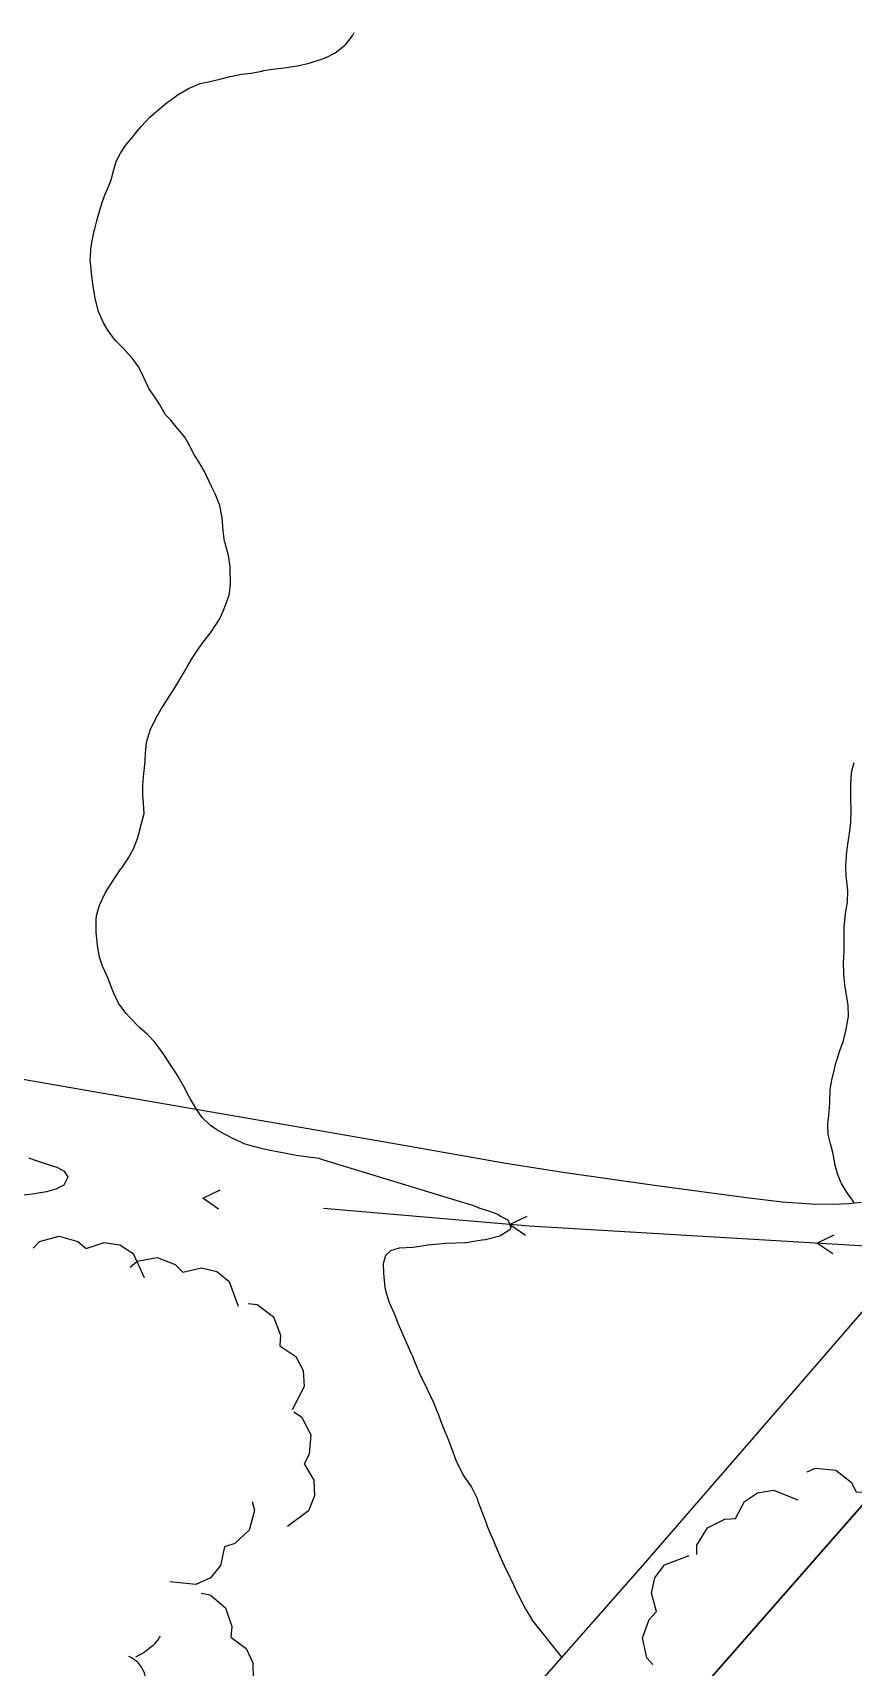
# Model space of a CAD drawing. Extents: x 483350 to 484165, y 4631134 to 4631561.
# Drawn here: x 483831.5 to 483863.5, y 4631381.8 to 4631445.6 of the extents above; entities that cross this region are included whole.
import ezdxf

# ---------------------------------------------------------------- set-up
doc = ezdxf.new("R2010")
doc.units = 0
doc.header["$MEASUREMENT"] = 0
doc.layers.add('1000_corbes', color=35, linetype='Continuous', plot=False)
doc.layers.add('_POUM POLIGON', color=5, linetype='Continuous', lineweight=30)
for name, color, linetype in [('camins', 252, 'Continuous'), ('hidrografia', 165, 'Continuous'), ('illes', 252, 'Continuous'), ('parcel.les', 252, 'Continuous'), ('voreres', 252, 'Continuous')]:
    doc.layers.add(name, color=color, linetype=linetype)
doc.layers.add('vegetació_ boscos', color=7, linetype='Continuous', true_color=0x8bb078)

msp = doc.modelspace()

# ---------------------------------------------------------------- linework, layer by layer
at = {"layer": '1000_corbes', "flags": 128}
for points in [[(483842.97, 4631444.596), (483842.98, 4631444.6), (483843.325, 4631444.782), (483843.698, 4631445.062), (483843.721, 4631445.082), (483844.002, 4631445.448), (483844.068, 4631445.577)], [(483842.97, 4631444.596), (483842.98, 4631444.6), (483843.325, 4631444.782), (483843.698, 4631445.062), (483843.721, 4631445.082), (483844.002, 4631445.448), (483844.068, 4631445.577)], [(483838.491, 4631427.9), (483838.231, 4631428.455), (483838.2, 4631428.518), (483838.009, 4631428.835), (483837.846, 4631429.1), (483837.681, 4631429.416), (483837.652, 4631429.476), (483837.464, 4631429.791), (483837.206, 4631430.11), (483837.13, 4631430.2), (483836.923, 4631430.456), (483836.712, 4631430.673), (483836.696, 4631430.698), (483836.496, 4631431.053), (483836.317, 4631431.344), (483836.286, 4631431.387), (483836.066, 4631431.699), (483835.865, 4631432.124), (483835.844, 4631432.176), (483835.673, 4631432.521), (483835.434, 4631432.859), (483835.395, 4631432.908), (483835.074, 4631433.257), (483834.792, 4631433.545), (483834.704, 4631433.641), (483834.467, 4631433.967), (483834.313, 4631434.232), (483834.128, 4631434.625), (483834.1, 4631434.701), (483833.976, 4631435.198), (483833.894, 4631435.692), (483833.884, 4631435.765), (483833.836, 4631436.204), (483833.785, 4631436.734), (483833.788, 4631436.815), (483833.811, 4631437.131), (483833.856, 4631437.446), (483833.935, 4631437.842), (483833.957, 4631437.923), (483834.039, 4631438.236), (483834.144, 4631438.612), (483834.244, 4631438.95), (483834.358, 4631439.265), (483834.491, 4631439.571), (483834.592, 4631439.832), (483834.686, 4631440.176), (483834.798, 4631440.54), (483834.958, 4631440.87), (483835.16, 4631441.169), (483835.475, 4631441.558), (483835.557, 4631441.657), (483835.774, 4631441.919), (483836.108, 4631442.273), (483836.193, 4631442.346), (483836.47, 4631442.582), (483836.791, 4631442.852), (483836.854, 4631442.901), (483837.212, 4631443.152), (483837.609, 4631443.389), (483838.069, 4631443.583), (483838.143, 4631443.603), (483838.511, 4631443.68), (483838.939, 4631443.782), (483839.233, 4631443.854), (483839.308, 4631443.872), (483839.678, 4631443.942), (483840.057, 4631443.989), (483840.468, 4631444.069), (483840.553, 4631444.086), (483840.896, 4631444.141), (483841.339, 4631444.194), (483841.775, 4631444.256), (483841.855, 4631444.27), (483842.311, 4631444.379), (483842.836, 4631444.544), (483842.97, 4631444.596)], [(483838.491, 4631427.9), (483838.231, 4631428.455), (483838.2, 4631428.518), (483838.009, 4631428.835), (483837.846, 4631429.1), (483837.681, 4631429.416), (483837.652, 4631429.476), (483837.464, 4631429.791), (483837.206, 4631430.11), (483837.13, 4631430.2), (483836.923, 4631430.456), (483836.712, 4631430.673), (483836.696, 4631430.698), (483836.496, 4631431.053), (483836.317, 4631431.344), (483836.286, 4631431.387), (483836.066, 4631431.699), (483835.865, 4631432.124), (483835.844, 4631432.176), (483835.673, 4631432.521), (483835.434, 4631432.859), (483835.395, 4631432.908), (483835.074, 4631433.257), (483834.792, 4631433.545), (483834.704, 4631433.641), (483834.467, 4631433.967), (483834.313, 4631434.232), (483834.128, 4631434.625), (483834.1, 4631434.701), (483833.976, 4631435.198), (483833.894, 4631435.692), (483833.884, 4631435.765), (483833.836, 4631436.204), (483833.785, 4631436.734), (483833.788, 4631436.815), (483833.811, 4631437.131), (483833.856, 4631437.446), (483833.935, 4631437.842), (483833.957, 4631437.923), (483834.039, 4631438.236), (483834.144, 4631438.612), (483834.244, 4631438.95), (483834.358, 4631439.265), (483834.491, 4631439.571), (483834.592, 4631439.832), (483834.686, 4631440.176), (483834.798, 4631440.54), (483834.958, 4631440.87), (483835.16, 4631441.169), (483835.475, 4631441.558), (483835.557, 4631441.657), (483835.774, 4631441.919), (483836.108, 4631442.273), (483836.193, 4631442.346), (483836.47, 4631442.582), (483836.791, 4631442.852), (483836.854, 4631442.901), (483837.212, 4631443.152), (483837.609, 4631443.389), (483838.069, 4631443.583), (483838.143, 4631443.603), (483838.511, 4631443.68), (483838.939, 4631443.782), (483839.233, 4631443.854), (483839.308, 4631443.872), (483839.678, 4631443.942), (483840.057, 4631443.989), (483840.468, 4631444.069), (483840.553, 4631444.086), (483840.896, 4631444.141), (483841.339, 4631444.194), (483841.775, 4631444.256), (483841.855, 4631444.27), (483842.311, 4631444.379), (483842.836, 4631444.544), (483842.97, 4631444.596)], [(483842.712, 4631401.673), (483842.186, 4631401.735), (483841.802, 4631401.79), (483841.748, 4631401.801), (483841.412, 4631401.867), (483841.071, 4631401.932), (483840.798, 4631401.987), (483840.501, 4631402.055), (483840.002, 4631402.179), (483839.818, 4631402.231), (483839.367, 4631402.438), (483839.042, 4631402.607), (483838.99, 4631402.635), (483838.719, 4631402.793), (483838.472, 4631402.964), (483838.176, 4631403.247), (483838.137, 4631403.293), (483837.922, 4631403.599), (483837.694, 4631403.985), (483837.627, 4631404.102), (483837.429, 4631404.479), (483837.185, 4631404.909), (483837.114, 4631405.018), (483836.935, 4631405.282), (483836.673, 4631405.688), (483836.553, 4631405.863), (483836.276, 4631406.242), (483836.057, 4631406.471), (483836.009, 4631406.514), (483835.705, 4631406.788), (483835.334, 4631407.162), (483835.173, 4631407.339), (483834.885, 4631407.728), (483834.687, 4631408.148), (483834.615, 4631408.337), (483834.486, 4631408.696), (483834.282, 4631409.121), (483834.26, 4631409.174), (483834.146, 4631409.523), (483834.068, 4631409.986), (483834.056, 4631410.119), (483834.011, 4631410.482), (483834.01, 4631410.997), (483834.028, 4631411.134), (483834.141, 4631411.547), (483834.368, 4631412.017), (483834.445, 4631412.156), (483834.618, 4631412.441), (483834.787, 4631412.698), (483834.979, 4631412.964), (483835.02, 4631413.022), (483835.276, 4631413.399), (483835.47, 4631413.749), (483835.499, 4631413.811), (483835.619, 4631414.15), (483835.699, 4631414.442), (483835.78, 4631414.742), (483835.88, 4631415.121), (483835.841, 4631415.718), (483835.836, 4631415.788), (483835.837, 4631416.225), (483835.871, 4631416.696), (483835.878, 4631416.775), (483835.918, 4631417.178), (483835.932, 4631417.493), (483835.969, 4631417.869), (483835.984, 4631417.939), (483836.114, 4631418.377), (483836.365, 4631418.883), (483836.404, 4631418.95), (483836.564, 4631419.22), (483836.751, 4631419.518), (483836.944, 4631419.825), (483836.982, 4631419.885), (483837.194, 4631420.225), (483837.514, 4631420.771), (483837.555, 4631420.844), (483837.735, 4631421.151), (483837.934, 4631421.453), (483838.189, 4631421.811), (483838.234, 4631421.87), (483838.506, 4631422.217), (483838.79, 4631422.661), (483838.827, 4631422.729), (483838.963, 4631423.011), (483839.099, 4631423.354), (483839.192, 4631423.642), (483839.206, 4631423.712), (483839.251, 4631424.078), (483839.24, 4631424.658), (483839.233, 4631424.74), (483839.17, 4631425.181), (483839.036, 4631425.663), (483839.015, 4631425.733), (483838.96, 4631426.146), (483838.924, 4631426.671), (483838.915, 4631426.736), (483838.833, 4631427.135), (483838.679, 4631427.526), (483838.652, 4631427.591), (483838.491, 4631427.9)], [(483842.712, 4631401.673), (483842.186, 4631401.735), (483841.802, 4631401.79), (483841.748, 4631401.801), (483841.412, 4631401.867), (483841.071, 4631401.932), (483840.798, 4631401.987), (483840.501, 4631402.055), (483840.002, 4631402.179), (483839.818, 4631402.231), (483839.367, 4631402.438), (483839.042, 4631402.607), (483838.99, 4631402.635), (483838.719, 4631402.793), (483838.472, 4631402.964), (483838.176, 4631403.247), (483838.137, 4631403.293), (483837.922, 4631403.599), (483837.694, 4631403.985), (483837.627, 4631404.102), (483837.429, 4631404.479), (483837.185, 4631404.909), (483837.114, 4631405.018), (483836.935, 4631405.282), (483836.673, 4631405.688), (483836.553, 4631405.863), (483836.276, 4631406.242), (483836.057, 4631406.471), (483836.009, 4631406.514), (483835.705, 4631406.788), (483835.334, 4631407.162), (483835.173, 4631407.339), (483834.885, 4631407.728), (483834.687, 4631408.148), (483834.615, 4631408.337), (483834.486, 4631408.696), (483834.282, 4631409.121), (483834.26, 4631409.174), (483834.146, 4631409.523), (483834.068, 4631409.986), (483834.056, 4631410.119), (483834.011, 4631410.482), (483834.01, 4631410.997), (483834.028, 4631411.134), (483834.141, 4631411.547), (483834.368, 4631412.017), (483834.445, 4631412.156), (483834.618, 4631412.441), (483834.787, 4631412.698), (483834.979, 4631412.964), (483835.02, 4631413.022), (483835.276, 4631413.399), (483835.47, 4631413.749), (483835.499, 4631413.811), (483835.619, 4631414.15), (483835.699, 4631414.442), (483835.78, 4631414.742), (483835.88, 4631415.121), (483835.841, 4631415.718), (483835.836, 4631415.788), (483835.837, 4631416.225), (483835.871, 4631416.696), (483835.878, 4631416.775), (483835.918, 4631417.178), (483835.932, 4631417.493), (483835.969, 4631417.869), (483835.984, 4631417.939), (483836.114, 4631418.377), (483836.365, 4631418.883), (483836.404, 4631418.95), (483836.564, 4631419.22), (483836.751, 4631419.518), (483836.944, 4631419.825), (483836.982, 4631419.885), (483837.194, 4631420.225), (483837.514, 4631420.771), (483837.555, 4631420.844), (483837.735, 4631421.151), (483837.934, 4631421.453), (483838.189, 4631421.811), (483838.234, 4631421.87), (483838.506, 4631422.217), (483838.79, 4631422.661), (483838.827, 4631422.729), (483838.963, 4631423.011), (483839.099, 4631423.354), (483839.192, 4631423.642), (483839.206, 4631423.712), (483839.251, 4631424.078), (483839.24, 4631424.658), (483839.233, 4631424.74), (483839.17, 4631425.181), (483839.036, 4631425.663), (483839.015, 4631425.733), (483838.96, 4631426.146), (483838.924, 4631426.671), (483838.915, 4631426.736), (483838.833, 4631427.135), (483838.679, 4631427.526), (483838.652, 4631427.591), (483838.491, 4631427.9)], [(483863.56, 4631399.966), (483863.517, 4631400.015), (483863.277, 4631400.331), (483863.065, 4631400.702), (483863.04, 4631400.755), (483862.905, 4631401.083), (483862.808, 4631401.451), (483862.797, 4631401.511), (483862.726, 4631401.91), (483862.633, 4631402.252), (483862.549, 4631402.61), (483862.526, 4631402.967), (483862.528, 4631403.029), (483862.564, 4631403.347), (483862.604, 4631403.822), (483862.606, 4631403.893), (483862.623, 4631404.354), (483862.67, 4631404.672), (483862.684, 4631404.735), (483862.777, 4631405.111), (483862.856, 4631405.438), (483862.876, 4631405.502), (483863.002, 4631405.881), (483863.138, 4631406.262), (483863.154, 4631406.325), (483863.236, 4631406.652), (483863.322, 4631407.145), (483863.33, 4631407.219), (483863.328, 4631407.645), (483863.273, 4631407.975), (483863.258, 4631408.043), (483863.186, 4631408.449), (483863.154, 4631408.865), (483863.15, 4631408.936), (483863.146, 4631409.293), (483863.164, 4631409.726), (483863.166, 4631409.797), (483863.165, 4631410.145), (483863.163, 4631410.636), (483863.168, 4631410.707), (483863.216, 4631411.215), (483863.281, 4631411.598), (483863.294, 4631411.675), (483863.307, 4631412.108), (483863.253, 4631412.595), (483863.244, 4631412.665), (483863.225, 4631413.087), (483863.252, 4631413.446), (483863.263, 4631413.518), (483863.31, 4631413.935), (483863.358, 4631414.272), (483863.368, 4631414.34), (483863.428, 4631414.777), (483863.443, 4631415.212), (483863.438, 4631415.281), (483863.43, 4631415.646), (483863.425, 4631416.152), (483863.424, 4631416.225), (483863.448, 4631416.718), (483863.552, 4631417.111)], [(483863.56, 4631399.966), (483863.517, 4631400.015), (483863.277, 4631400.331), (483863.065, 4631400.702), (483863.04, 4631400.755), (483862.905, 4631401.083), (483862.808, 4631401.451), (483862.797, 4631401.511), (483862.726, 4631401.91), (483862.633, 4631402.252), (483862.549, 4631402.61), (483862.526, 4631402.967), (483862.528, 4631403.029), (483862.564, 4631403.347), (483862.604, 4631403.822), (483862.606, 4631403.893), (483862.623, 4631404.354), (483862.67, 4631404.672), (483862.684, 4631404.735), (483862.777, 4631405.111), (483862.856, 4631405.438), (483862.876, 4631405.502), (483863.002, 4631405.881), (483863.138, 4631406.262), (483863.154, 4631406.325), (483863.236, 4631406.652), (483863.322, 4631407.145), (483863.33, 4631407.219), (483863.328, 4631407.645), (483863.273, 4631407.975), (483863.258, 4631408.043), (483863.186, 4631408.449), (483863.154, 4631408.865), (483863.15, 4631408.936), (483863.146, 4631409.293), (483863.164, 4631409.726), (483863.166, 4631409.797), (483863.165, 4631410.145), (483863.163, 4631410.636), (483863.168, 4631410.707), (483863.216, 4631411.215), (483863.281, 4631411.598), (483863.294, 4631411.675), (483863.307, 4631412.108), (483863.253, 4631412.595), (483863.244, 4631412.665), (483863.225, 4631413.087), (483863.252, 4631413.446), (483863.263, 4631413.518), (483863.31, 4631413.935), (483863.358, 4631414.272), (483863.368, 4631414.34), (483863.428, 4631414.777), (483863.443, 4631415.212), (483863.438, 4631415.281), (483863.43, 4631415.646), (483863.425, 4631416.152), (483863.424, 4631416.225), (483863.448, 4631416.718), (483863.552, 4631417.111)], [(483831.378, 4631401.697), (483831.595, 4631401.621), (483831.942, 4631401.505), (483832.265, 4631401.408), (483832.481, 4631401.335), (483832.769, 4631401.183), (483832.908, 4631400.948), (483832.752, 4631400.641), (483832.445, 4631400.482), (483832.076, 4631400.38), (483831.674, 4631400.307), (483831.616, 4631400.299), (483831.191, 4631400.243)], [(483831.378, 4631401.697), (483831.595, 4631401.621), (483831.942, 4631401.505), (483832.265, 4631401.408), (483832.481, 4631401.335), (483832.769, 4631401.183), (483832.908, 4631400.948), (483832.752, 4631400.641), (483832.445, 4631400.482), (483832.076, 4631400.38), (483831.674, 4631400.307), (483831.616, 4631400.299), (483831.191, 4631400.243)], [(483842.712, 4631401.673), (483842.872, 4631401.624)], [(483842.712, 4631401.673), (483842.872, 4631401.624)], [(483842.872, 4631401.624), (483848.326, 4631399.963), (483848.64, 4631399.866), (483849.008, 4631399.723), (483849.344, 4631399.623), (483849.662, 4631399.511), (483849.778, 4631399.43), (483850.055, 4631399.28), (483850.177, 4631398.98), (483850.131, 4631398.889), (483849.744, 4631398.651), (483849.592, 4631398.613), (483849.181, 4631398.51), (483849.06, 4631398.486), (483848.737, 4631398.441), (483848.431, 4631398.394), (483848.389, 4631398.389), (483847.659, 4631398.368), (483846.937, 4631398.301), (483846.633, 4631398.244), (483846.356, 4631398.2), (483845.82, 4631398.175), (483845.486, 4631398.077), (483845.288, 4631397.889), (483845.194, 4631397.576), (483845.207, 4631397.211), (483845.267, 4631396.646), (483845.3, 4631396.477), (483845.439, 4631396.058), (483845.63, 4631395.627), (483845.678, 4631395.506), (483845.789, 4631395.226), (483845.955, 4631394.843), (483845.993, 4631394.751), (483846.135, 4631394.43), (483846.288, 4631394.08), (483846.336, 4631393.975), (483846.447, 4631393.694), (483846.67, 4631393.181), (483846.702, 4631393.114), (483846.917, 4631392.681), (483847.154, 4631392.167), (483847.183, 4631392.095), (483847.349, 4631391.687), (483847.47, 4631391.358), (483847.55, 4631391.159), (483847.739, 4631390.698), (483847.887, 4631390.306), (483847.911, 4631390.239), (483848.032, 4631389.917), (483848.321, 4631389.332), (483848.408, 4631389.205), (483848.636, 4631388.857), (483848.856, 4631388.417), (483848.881, 4631388.351), (483849.027, 4631387.943), (483849.21, 4631387.474), (483849.258, 4631387.339), (483849.405, 4631386.985), (483849.668, 4631386.369), (483849.738, 4631386.207), (483849.92, 4631385.806), (483850.178, 4631385.275), (483850.273, 4631385.05), (483850.419, 4631384.746), (483850.682, 4631384.234), (483850.758, 4631384.091), (483851.032, 4631383.642), (483852.166, 4631382.225)], [(483842.872, 4631401.624), (483848.326, 4631399.963), (483848.64, 4631399.866), (483849.008, 4631399.723), (483849.344, 4631399.623), (483849.662, 4631399.511), (483849.778, 4631399.43), (483850.055, 4631399.28), (483850.177, 4631398.98), (483850.131, 4631398.889), (483849.744, 4631398.651), (483849.592, 4631398.613), (483849.181, 4631398.51), (483849.06, 4631398.486), (483848.737, 4631398.441), (483848.431, 4631398.394), (483848.389, 4631398.389), (483847.659, 4631398.368), (483846.937, 4631398.301), (483846.633, 4631398.244), (483846.356, 4631398.2), (483845.82, 4631398.175), (483845.486, 4631398.077), (483845.288, 4631397.889), (483845.194, 4631397.576), (483845.207, 4631397.211), (483845.267, 4631396.646), (483845.3, 4631396.477), (483845.439, 4631396.058), (483845.63, 4631395.627), (483845.678, 4631395.506), (483845.789, 4631395.226), (483845.955, 4631394.843), (483845.993, 4631394.751), (483846.135, 4631394.43), (483846.288, 4631394.08), (483846.336, 4631393.975), (483846.447, 4631393.694), (483846.67, 4631393.181), (483846.702, 4631393.114), (483846.917, 4631392.681), (483847.154, 4631392.167), (483847.183, 4631392.095), (483847.349, 4631391.687), (483847.47, 4631391.358), (483847.55, 4631391.159), (483847.739, 4631390.698), (483847.887, 4631390.306), (483847.911, 4631390.239), (483848.032, 4631389.917), (483848.321, 4631389.332), (483848.408, 4631389.205), (483848.636, 4631388.857), (483848.856, 4631388.417), (483848.881, 4631388.351), (483849.027, 4631387.943), (483849.21, 4631387.474), (483849.258, 4631387.339), (483849.405, 4631386.985), (483849.668, 4631386.369), (483849.738, 4631386.207), (483849.92, 4631385.806), (483850.178, 4631385.275), (483850.273, 4631385.05), (483850.419, 4631384.746), (483850.682, 4631384.234), (483850.758, 4631384.091), (483851.032, 4631383.642), (483852.166, 4631382.225)]]:
    msp.add_lwpolyline(points, dxfattribs=at)
at = {"layer": '_POUM POLIGON', "linetype": 'Continuous'}
msp.add_lwpolyline([(483853.824, 4631376.704), (483864.861, 4631389.282), (483881.889, 4631409.406), (483884.973, 4631408.967), (483901.241, 4631373.773)], dxfattribs=at)
at = {"layer": 'camins', "flags": 128}
for points in [[(483829.642, 4631405.03), (483834.224, 4631404.24), (483838.805, 4631403.447), (483841.598, 4631402.961), (483842.875, 4631402.738)], [(483829.642, 4631405.03), (483834.224, 4631404.24), (483838.805, 4631403.447), (483841.598, 4631402.961), (483842.875, 4631402.738)], [(483842.875, 4631402.738), (483845.787, 4631402.23), (483849.977, 4631401.5), (483852.291, 4631401.125), (483855.775, 4631400.634), (483859.261, 4631400.169), (483860.75, 4631399.988), (483861.874, 4631399.907), (483862.719, 4631399.898), (483863.351, 4631399.928), (483863.825, 4631399.975)], [(483842.875, 4631402.738), (483845.787, 4631402.23), (483849.977, 4631401.5), (483852.291, 4631401.125), (483855.775, 4631400.634), (483859.261, 4631400.169), (483860.75, 4631399.988), (483861.874, 4631399.907), (483862.719, 4631399.898), (483863.351, 4631399.928), (483863.825, 4631399.975)]]:
    msp.add_lwpolyline(points, dxfattribs=at)
at = {"layer": 'hidrografia', "flags": 128}
for points in [[(483838.786, 4631399.702), (483838.17, 4631400.132), (483838.85, 4631400.449)], [(483838.786, 4631399.702), (483838.17, 4631400.132), (483838.85, 4631400.449)], [(483865.098, 4631398.189), (483850.89, 4631399.042), (483842.868, 4631399.73)], [(483865.098, 4631398.189), (483850.89, 4631399.042), (483842.868, 4631399.73)], [(483850.742, 4631398.677), (483850.126, 4631399.107), (483850.806, 4631399.425)], [(483850.742, 4631398.677), (483850.126, 4631399.107), (483850.806, 4631399.425)], [(483862.73, 4631397.955), (483862.103, 4631398.369), (483862.775, 4631398.703)], [(483862.73, 4631397.955), (483862.103, 4631398.369), (483862.775, 4631398.703)]]:
    msp.add_lwpolyline(points, dxfattribs=at)
at = {"layer": 'illes', "flags": 128}
msp.add_lwpolyline([(483842.568, 4631267.58), (483863.379, 4631252.139), (483867.313, 4631249.22), (483871.51, 4631260.727), (483877.062, 4631275.767), (483881.651, 4631288.226), (483888.081, 4631305.602), (483893.193, 4631319.967), (483896.775, 4631330.426), (483899.91, 4631341.091), (483903.777, 4631356.563), (483904.354, 4631358.782), (483901.872, 4631372.409), (483884.973, 4631408.967), (483881.889, 4631409.406), (483866.665, 4631391.414), (483864.861, 4631389.282), (483842.787, 4631364.125)], dxfattribs=at)
msp.add_lwpolyline([(483842.568, 4631267.58), (483863.379, 4631252.139), (483867.313, 4631249.22), (483871.51, 4631260.727), (483877.062, 4631275.767), (483881.651, 4631288.226), (483888.081, 4631305.602), (483893.193, 4631319.967), (483896.775, 4631330.426), (483899.91, 4631341.091), (483903.777, 4631356.563), (483904.354, 4631358.782), (483901.872, 4631372.409), (483884.973, 4631408.967), (483881.889, 4631409.406), (483866.665, 4631391.414), (483864.861, 4631389.282), (483842.787, 4631364.125)], dxfattribs=at)
at = {"layer": 'parcel.les', "flags": 128}
msp.add_lwpolyline([(483866.665, 4631391.414), (483864.861, 4631389.282), (483842.787, 4631364.125)], dxfattribs=at)
msp.add_lwpolyline([(483866.665, 4631391.414), (483864.861, 4631389.282), (483842.787, 4631364.125)], dxfattribs=at)
at = {"layer": 'vegetació_ boscos', "flags": 128}
for points in [[(483831.556, 4631398.184), (483831.806, 4631398.441), (483832.569, 4631398.653), (483833.299, 4631398.439), (483833.624, 4631398.167), (483834.329, 4631398.407), (483834.933, 4631398.314), (483835.458, 4631397.966), (483835.889, 4631397.039)], [(483831.556, 4631398.184), (483831.806, 4631398.441), (483832.569, 4631398.653), (483833.299, 4631398.439), (483833.624, 4631398.167), (483834.329, 4631398.407), (483834.933, 4631398.314), (483835.458, 4631397.966), (483835.889, 4631397.039)], [(483835.334, 4631397.442), (483835.606, 4631397.675), (483836.385, 4631397.818), (483837.093, 4631397.54), (483837.393, 4631397.24), (483838.116, 4631397.417), (483838.71, 4631397.27), (483839.201, 4631396.877), (483839.548, 4631395.915)], [(483835.334, 4631397.442), (483835.606, 4631397.675), (483836.385, 4631397.818), (483837.093, 4631397.54), (483837.393, 4631397.24), (483838.116, 4631397.417), (483838.71, 4631397.27), (483839.201, 4631396.877), (483839.548, 4631395.915)], [(483839.937, 4631396.024), (483840.292, 4631395.981), (483840.923, 4631395.501), (483841.195, 4631394.791), (483841.175, 4631394.367), (483841.792, 4631393.952), (483842.084, 4631393.414), (483842.124, 4631392.786), (483841.648, 4631391.882)], [(483839.937, 4631396.024), (483840.292, 4631395.981), (483840.923, 4631395.501), (483841.195, 4631394.791), (483841.175, 4631394.367), (483841.792, 4631393.952), (483842.084, 4631393.414), (483842.124, 4631392.786), (483841.648, 4631391.882)], [(483841.713, 4631391.8), (483842.015, 4631391.607), (483842.377, 4631390.902), (483842.316, 4631390.145), (483842.115, 4631389.771), (483842.493, 4631389.13), (483842.523, 4631388.519), (483842.289, 4631387.935), (483841.468, 4631387.325)], [(483841.713, 4631391.8), (483842.015, 4631391.607), (483842.377, 4631390.902), (483842.316, 4631390.145), (483842.115, 4631389.771), (483842.493, 4631389.13), (483842.523, 4631388.519), (483842.289, 4631387.935), (483841.468, 4631387.325)], [(483861.723, 4631389.459), (483862.05, 4631389.605), (483862.838, 4631389.52), (483863.437, 4631389.052), (483863.639, 4631388.679), (483864.382, 4631388.641), (483864.909, 4631388.331), (483865.268, 4631387.814), (483865.326, 4631386.793)], [(483861.723, 4631389.459), (483862.05, 4631389.605), (483862.838, 4631389.52), (483863.437, 4631389.052), (483863.639, 4631388.679), (483864.382, 4631388.641), (483864.909, 4631388.331), (483865.268, 4631387.814), (483865.326, 4631386.793)], [(483857.418, 4631386.241), (483857.424, 4631386.599), (483857.836, 4631387.276), (483858.514, 4631387.62), (483858.937, 4631387.644), (483859.287, 4631388.301), (483859.792, 4631388.647), (483860.412, 4631388.752), (483861.361, 4631388.371)], [(483857.418, 4631386.241), (483857.424, 4631386.599), (483857.836, 4631387.276), (483858.514, 4631387.62), (483858.937, 4631387.644), (483859.287, 4631388.301), (483859.792, 4631388.647), (483860.412, 4631388.752), (483861.361, 4631388.371)], [(483840.092, 4631388.298), (483840.184, 4631387.952), (483839.974, 4631387.188), (483839.415, 4631386.672), (483839.015, 4631386.533), (483838.858, 4631385.805), (483838.468, 4631385.335), (483837.9, 4631385.064), (483836.883, 4631385.17)], [(483840.092, 4631388.298), (483840.184, 4631387.952), (483839.974, 4631387.188), (483839.415, 4631386.672), (483839.015, 4631386.533), (483838.858, 4631385.805), (483838.468, 4631385.335), (483837.9, 4631385.064), (483836.883, 4631385.17)], [(483855.713, 4631381.95), (483855.473, 4631382.215), (483855.308, 4631382.99), (483855.565, 4631383.706), (483855.857, 4631384.014), (483855.66, 4631384.732), (483855.791, 4631385.329), (483856.17, 4631385.831), (483857.121, 4631386.205)], [(483855.713, 4631381.95), (483855.473, 4631382.215), (483855.308, 4631382.99), (483855.565, 4631383.706), (483855.857, 4631384.014), (483855.66, 4631384.732), (483855.791, 4631385.329), (483856.17, 4631385.831), (483857.121, 4631386.205)], [(483838.1, 4631384.73), (483838.453, 4631384.669), (483839.06, 4631384.159), (483839.297, 4631383.437), (483839.256, 4631383.015), (483839.853, 4631382.569), (483840.118, 4631382.018), (483840.128, 4631381.389), (483839.608, 4631380.509)], [(483838.1, 4631384.73), (483838.453, 4631384.669), (483839.06, 4631384.159), (483839.297, 4631383.437), (483839.256, 4631383.015), (483839.853, 4631382.569), (483840.118, 4631382.018), (483840.128, 4631381.389), (483839.608, 4631380.509)]]:
    msp.add_lwpolyline(points, dxfattribs=at)
at = {"layer": 'vegetació_ boscos'}
for points, knots in [([(483836.501, 4631383.056), (483836.467, 4631382.983), (483836.425, 4631382.913), (483836.368, 4631382.846), (483836.125, 4631382.56), (483835.855, 4631382.389), (483835.543, 4631382.241)], [0, 0, 0, 0, 0.189244, 0.189244, 0.189244, 1, 1, 1, 1]), ([(483835.277, 4631382.271), (483835.387, 4631382.223), (483835.486, 4631382.17), (483835.581, 4631382.081), (483835.792, 4631381.884), (483835.896, 4631381.634), (483835.948, 4631381.377), (483835.98, 4631381.221), (483835.97, 4631381.051), (483835.946, 4631380.889)], [0, 0, 0, 0, 0.219405, 0.219405, 0.219405, 0.705302, 0.705302, 0.705302, 1, 1, 1, 1])]:
    msp.add_open_spline(points, degree=3, knots=knots, dxfattribs=at)
at = {"layer": 'voreres', "flags": 128}
for points in [[(483855.324, 4631385.806), (483859.799, 4631390.978), (483864.274, 4631396.149)], [(483855.324, 4631385.806), (483859.799, 4631390.978), (483864.274, 4631396.149)], [(483842.804, 4631371.609), (483855.324, 4631385.806)], [(483842.804, 4631371.609), (483855.324, 4631385.806)]]:
    msp.add_lwpolyline(points, dxfattribs=at)

doc.saveas('drawing.dxf')
